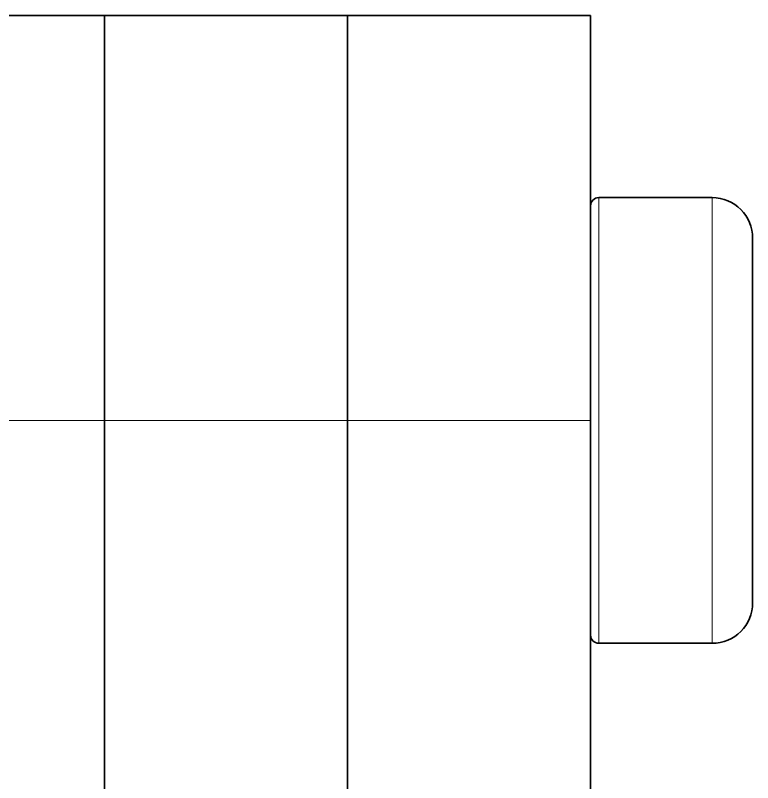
# Model space of a CAD drawing. Extents: x 315 to 857, y 212 to 651.
# Drawn here: x 549.48 to 558.58, y 355.37 to 364.84 of the extents above; entities that cross this region are included whole.
import ezdxf

# ---------------------------------------------------------------- set-up
doc = ezdxf.new("R2010")
doc.units = 0

msp = doc.modelspace()

# ---------------------------------------------------------------- linework, layer by layer
at = {"color": 7, "lineweight": 35, "ltscale": 0.075}
for p, q in [((550.5804, 364.8392), (547.5804, 364.8392)), ((550.5804, 364.8392), (553.5804, 364.8392)), ((553.5804, 364.8392), (556.5804, 364.8392))]:
    msp.add_line(p, q, dxfattribs=at)
at = {"color": 7, "lineweight": 35, "ltscale": 0.125}
for p, q in [((550.5804, 359.8392), (550.5804, 364.8392)), ((550.5804, 359.8392), (550.5804, 364.8392)), ((553.5804, 359.8392), (553.5804, 364.8392)), ((553.5804, 359.8392), (553.5804, 364.8392)), ((556.5804, 359.8392), (556.5804, 364.8392))]:
    msp.add_line(p, q, dxfattribs=at)
at = {"color": 7, "lineweight": 13, "ltscale": 0.101711}
for p, q in [((556.6804, 358.5208), (556.6804, 362.5892)), ((558.0804, 358.5208), (558.0804, 362.5892))]:
    msp.add_line(p, q, dxfattribs=at)
at = {"color": 7, "lineweight": 35, "ltscale": 0.034999}
for p, q in [((556.6804, 362.5892), (558.0804, 362.5892)), ((556.6804, 357.0892), (558.0804, 357.0892))]:
    msp.add_line(p, q, dxfattribs=at)
at = {"color": 7, "lineweight": 35, "ltscale": 0.083218}
msp.add_line((558.5804, 358.7605), (558.5804, 362.0892), dxfattribs=at)
at = {"color": 7, "lineweight": 13, "ltscale": 0.075}
for p, q in [((550.5804, 359.8392), (547.5804, 359.8392)), ((550.5804, 359.8392), (553.5804, 359.8392)), ((553.5804, 359.8392), (556.5804, 359.8392))]:
    msp.add_line(p, q, dxfattribs=at)
at = {"color": 7, "lineweight": 35}
for p, q in [((550.5804, 359.8392), (550.5804, 294.0792)), ((550.5804, 359.8392), (550.5804, 294.0792)), ((553.5804, 359.8392), (553.5804, 294.0792)), ((553.5804, 359.8392), (553.5804, 294.0792)), ((556.5804, 359.8392), (556.5804, 294.0792))]:
    msp.add_line(p, q, dxfattribs=at)
at = {"color": 7, "lineweight": 35, "ltscale": 0.029282}
msp.add_line((558.5804, 357.5892), (558.5804, 358.7605), dxfattribs=at)
at = {"color": 7, "lineweight": 13, "ltscale": 0.035789}
for p, q in [((556.6804, 357.0892), (556.6804, 358.5208)), ((558.0804, 357.0892), (558.0804, 358.5208))]:
    msp.add_line(p, q, dxfattribs=at)
at = {"color": 7, "lineweight": 35}
for centre, radius, start, end in [((556.6805, 362.4892), 0.1, 90.03363, 179.96637), ((558.0804, 362.0892), 0.5, 0, 90), ((558.0804, 357.5892), 0.5, 270, 360), ((556.6805, 357.1893), 0.1, 180.03363, 269.96637)]:
    msp.add_arc(centre, radius, start, end, dxfattribs=at)

doc.saveas('drawing.dxf')
